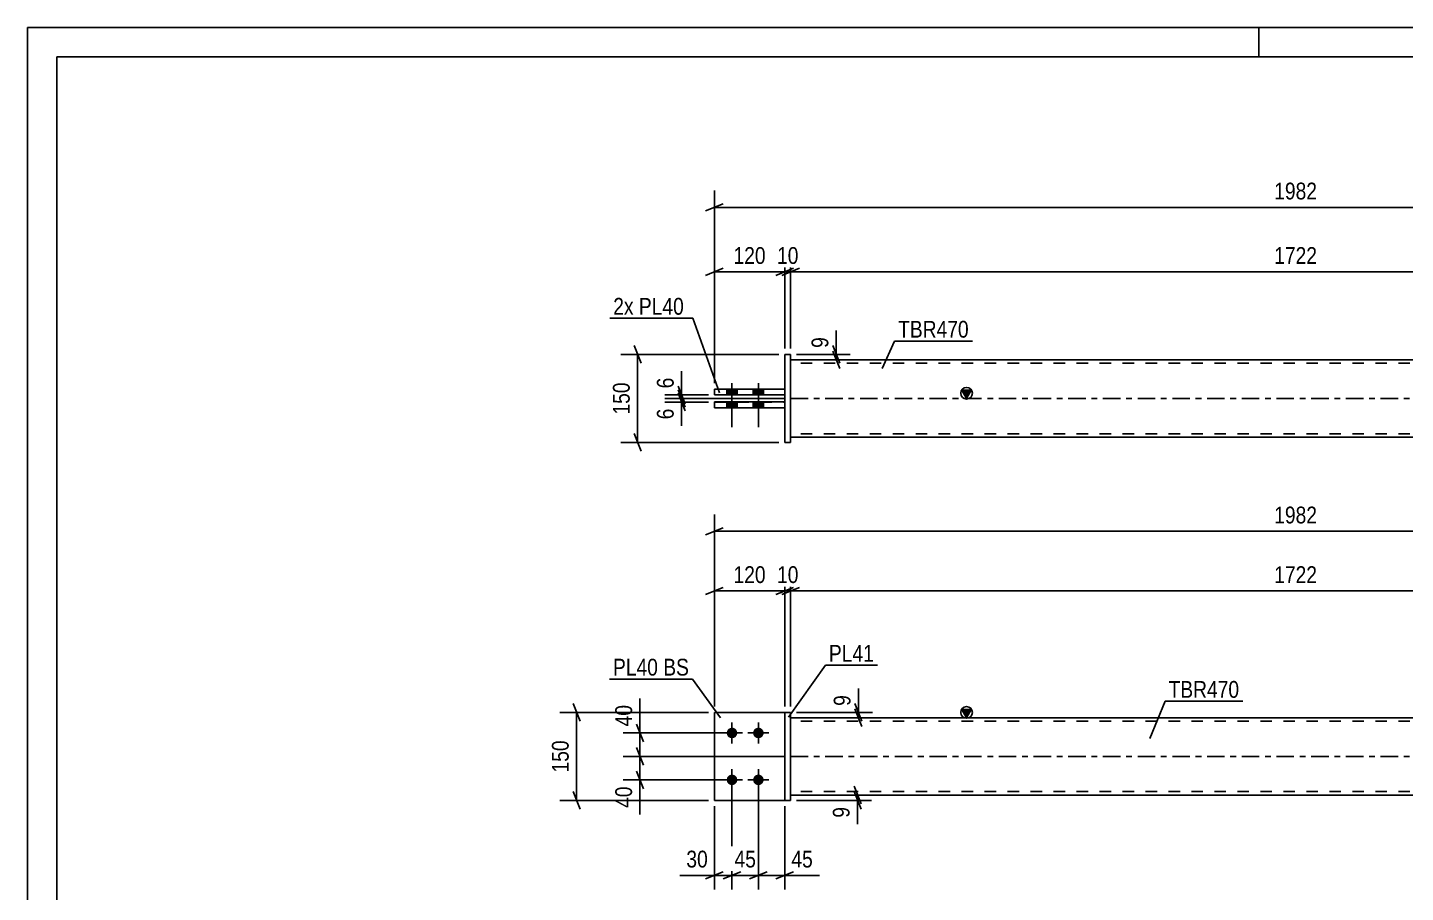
# Model space of a CAD drawing. Header units: millimetres. Extents: x 0 to 420, y 0 to 297.
# Drawn here: x 0 to 235, y 149.5 to 297 of the extents above; entities that cross this region are included whole.
import ezdxf

# ---------------------------------------------------------------- set-up
doc = ezdxf.new("R2010")
doc.units = ezdxf.units.MM
doc.linetypes.add('DXK_LINE_DOT2', pattern=[3.9198, 1.9599, -1.9599])
doc.linetypes.add('DXK_LINE_DOT3', pattern=[5.9187, 2.979, -0.9799, 0.9799, -0.9799])
doc.styles.add('Arial Narrow', font='ARIALN.TTF', dxfattribs={"height": 0.2})

# ---------------------------------------------------------------- blocks, each defined once
blk = doc.blocks.new('Unknown-581591639-1127')
at = {"color": 5, "linetype": 'Continuous'}
for p, q in [((420, 297), (0, 297)), ((0, 297), (0, 0)), ((0, 292), (0, 297)), ((210, 292), (210, 297)), ((415, 292), (5, 292)), ((5, 292), (5, 5))]:
    blk.add_line(p, q, dxfattribs=at)
blk = doc.blocks.new('Part-581591639-1440 - 1364')
at = {"linetype": 'Continuous'}
blk.add_hatch(color=2, dxfattribs=at).paths.add_polyline_path([(160.13, 179.3), (159.33, 180.7), (160.93, 180.7)])
at = {"color": 2, "linetype": 'Continuous'}
for p, q in [((130.13, 179.3), (302.37, 179.3)), ((160.13, 179.3), (159.33, 180.7)), ((159.33, 180.7), (160.93, 180.7)), ((160.93, 180.7), (160.13, 179.3)), ((130.13, 166.1), (302.37, 166.1))]:
    blk.add_line(p, q, dxfattribs=at)
at = {"color": 7, "linetype": 'DXK_LINE_DOT2'}
for p, q in [((130.13, 166.1), (130.13, 179.3)), ((302.37, 178.7), (130.13, 178.7)), ((302.37, 166.1), (302.37, 179.3)), ((302.37, 166.7), (130.13, 166.7))]:
    blk.add_line(p, q, dxfattribs=at)
at = {"color": 7, "linetype": 'DXK_LINE_DOT3'}
blk.add_line((130.13, 172.7), (302.37, 172.7), dxfattribs=at)
at = {"color": 2, "linetype": 'Continuous'}
blk.add_circle((160.13, 180.2), 1, dxfattribs=at)
blk = doc.blocks.new('Part-581591639-1420 - 1364')
at = {"color": 7, "linetype": 'DXK_LINE_DOT2'}
for p, q in [((117.13, 180.2), (129.13, 180.2)), ((117.13, 180.2), (129.13, 180.2)), ((117.13, 165.2), (117.13, 180.2)), ((129.13, 180.2), (129.13, 180.2)), ((129.13, 180.2), (129.13, 165.2)), ((117.13, 165.2), (129.13, 165.2)), ((129.13, 165.2), (117.13, 165.2)), ((117.13, 165.2), (117.13, 165.2))]:
    blk.add_line(p, q, dxfattribs=at)
blk = doc.blocks.new('Bolt-581591639-1378 - 1364')
at = {"linetype": 'Continuous'}
for points in [[(120.13, 175.8), (119.95, 175.82), (119.77, 175.88), (119.6, 175.97), (119.46, 176.1), (119.35, 176.25), (119.28, 176.42), (119.24, 176.6), (119.24, 176.79), (119.28, 176.98), (119.35, 177.15), (119.46, 177.3), (119.6, 177.43), (119.77, 177.52), (119.95, 177.58), (120.13, 177.6), (120.32, 177.58), (120.5, 177.52), (120.66, 177.43), (120.8, 177.3), (120.91, 177.15), (120.99, 176.98), (121.03, 176.79), (121.03, 176.6), (120.99, 176.42), (120.91, 176.25), (120.8, 176.1), (120.66, 175.97), (120.5, 175.88), (120.32, 175.82)], [(124.63, 175.8), (124.45, 175.82), (124.27, 175.88), (124.1, 175.97), (123.96, 176.1), (123.85, 176.25), (123.78, 176.42), (123.74, 176.6), (123.74, 176.79), (123.78, 176.98), (123.85, 177.15), (123.96, 177.3), (124.1, 177.43), (124.27, 177.52), (124.45, 177.58), (124.63, 177.6), (124.82, 177.58), (125, 177.52), (125.16, 177.43), (125.3, 177.3), (125.41, 177.15), (125.49, 176.98), (125.53, 176.79), (125.53, 176.6), (125.49, 176.42), (125.41, 176.25), (125.3, 176.1), (125.16, 175.97), (125, 175.88), (124.82, 175.82)], [(120.13, 167.8), (119.95, 167.82), (119.77, 167.88), (119.6, 167.97), (119.46, 168.1), (119.35, 168.25), (119.28, 168.42), (119.24, 168.6), (119.24, 168.79), (119.28, 168.98), (119.35, 169.15), (119.46, 169.3), (119.6, 169.43), (119.77, 169.52), (119.95, 169.58), (120.13, 169.6), (120.32, 169.58), (120.5, 169.52), (120.66, 169.43), (120.8, 169.3), (120.91, 169.15), (120.99, 168.98), (121.03, 168.79), (121.03, 168.6), (120.99, 168.42), (120.91, 168.25), (120.8, 168.1), (120.66, 167.97), (120.5, 167.88), (120.32, 167.82)], [(124.63, 167.8), (124.45, 167.82), (124.27, 167.88), (124.1, 167.97), (123.96, 168.1), (123.85, 168.25), (123.78, 168.42), (123.74, 168.6), (123.74, 168.79), (123.78, 168.98), (123.85, 169.15), (123.96, 169.3), (124.1, 169.43), (124.27, 169.52), (124.45, 169.58), (124.63, 169.6), (124.82, 169.58), (125, 169.52), (125.16, 169.43), (125.3, 169.3), (125.41, 169.15), (125.49, 168.98), (125.53, 168.79), (125.53, 168.6), (125.49, 168.42), (125.41, 168.25), (125.3, 168.1), (125.16, 167.97), (125, 167.88), (124.82, 167.82)]]:
    blk.add_hatch(color=1, dxfattribs=at).paths.add_polyline_path(points)
at = {"color": 1, "linetype": 'Continuous'}
for p, q in [((121.93, 176.7), (118.33, 176.7)), ((120.13, 174.9), (120.13, 178.5)), ((126.43, 176.7), (122.83, 176.7)), ((124.63, 174.9), (124.63, 178.5)), ((120.13, 166.9), (120.13, 170.5)), ((124.63, 166.9), (124.63, 170.5)), ((121.93, 168.7), (118.33, 168.7)), ((126.43, 168.7), (122.83, 168.7))]:
    blk.add_line(p, q, dxfattribs=at)
blk = doc.blocks.new('Part-581591639-1405 - 1364')
at = {"color": 2, "linetype": 'Continuous'}
for p, q in [((129.13, 180.2), (130.13, 180.2)), ((129.13, 165.2), (129.13, 180.2)), ((130.13, 180.2), (130.13, 180.2)), ((130.13, 180.2), (130.13, 165.2)), ((129.13, 165.2), (130.13, 165.2))]:
    blk.add_line(p, q, dxfattribs=at)
at = {"color": 7, "linetype": 'DXK_LINE_DOT2'}
for p, q in [((129.13, 180.2), (130.13, 180.2)), ((130.13, 165.2), (129.13, 165.2)), ((129.13, 165.2), (129.13, 165.2)), ((130.13, 165.2), (130.13, 165.2))]:
    blk.add_line(p, q, dxfattribs=at)
blk = doc.blocks.new('Part-581591639-1425 - 1364')
at = {"color": 2, "linetype": 'Continuous'}
for p, q in [((117.13, 180.2), (129.13, 180.2)), ((117.13, 180.2), (117.13, 165.2)), ((129.13, 165.2), (117.13, 165.2)), ((117.13, 165.2), (117.13, 165.2))]:
    blk.add_line(p, q, dxfattribs=at)
at = {"color": 7, "linetype": 'DXK_LINE_DOT2'}
for p, q in [((117.13, 180.2), (129.13, 180.2)), ((129.13, 180.2), (129.13, 180.2)), ((129.13, 180.2), (129.13, 165.2)), ((117.13, 165.2), (129.13, 165.2)), ((117.13, 165.2), (117.13, 165.2))]:
    blk.add_line(p, q, dxfattribs=at)
blk = doc.blocks.new('Bolt-581591639-1801 - 1767')
at = {"linetype": 'Continuous'}
for points in [[(119.23, 234.35), (121.03, 234.35), (121.03, 235.35), (119.23, 235.35)], [(119.23, 234.34), (121.03, 234.34), (121.03, 235.34), (119.23, 235.34)], [(123.73, 234.35), (125.53, 234.35), (125.53, 235.35), (123.73, 235.35)], [(123.73, 234.34), (125.53, 234.34), (125.53, 235.34), (123.73, 235.34)], [(119.23, 232.15), (121.03, 232.15), (121.03, 233.15), (119.23, 233.15)], [(119.23, 232.14), (121.03, 232.14), (121.03, 233.14), (119.23, 233.14)], [(123.73, 232.15), (125.53, 232.15), (125.53, 233.15), (123.73, 233.15)], [(123.73, 232.14), (125.53, 232.14), (125.53, 233.14), (123.73, 233.14)]]:
    blk.add_hatch(color=1, dxfattribs=at).paths.add_polyline_path(points)
at = {"color": 1, "linetype": 'Continuous'}
for p, q in [((119.23, 235.35), (119.23, 234.35)), ((119.23, 235.34), (119.23, 234.34)), ((120.13, 236.35), (120.13, 228.85)), ((120.13, 236.34), (120.13, 228.84)), ((121.03, 235.35), (121.03, 234.35)), ((121.03, 235.34), (121.03, 234.34)), ((123.73, 235.35), (123.73, 234.35)), ((123.73, 235.34), (123.73, 234.34)), ((124.63, 236.35), (124.63, 228.85)), ((124.63, 236.34), (124.63, 228.84)), ((125.53, 235.35), (125.53, 234.35)), ((125.53, 235.34), (125.53, 234.34)), ((119.23, 233.15), (119.23, 232.15)), ((119.23, 233.14), (119.23, 232.14)), ((121.03, 233.15), (121.03, 232.15)), ((121.03, 233.14), (121.03, 232.14)), ((123.73, 233.15), (123.73, 232.15)), ((123.73, 233.14), (123.73, 232.14)), ((125.53, 233.15), (125.53, 232.15)), ((125.53, 233.14), (125.53, 232.14))]:
    blk.add_line(p, q, dxfattribs=at)
blk = doc.blocks.new('Part-581591639-1793 - 1767')
at = {"color": 2, "linetype": 'Continuous'}
for p, q in [((129.13, 233.15), (117.13, 233.15)), ((117.13, 232.15), (117.13, 233.15)), ((129.13, 232.14), (129.13, 233.15)), ((117.13, 232.15), (129.13, 232.15)), ((117.13, 232.14), (117.13, 232.15))]:
    blk.add_line(p, q, dxfattribs=at)
at = {"color": 7, "linetype": 'DXK_LINE_DOT2'}
for p, q in [((117.13, 233.14), (129.13, 233.14)), ((129.13, 232.14), (117.13, 232.14))]:
    blk.add_line(p, q, dxfattribs=at)
blk = doc.blocks.new('Part-581591639-1798 - 1767')
at = {"color": 2, "linetype": 'Continuous'}
for p, q in [((129.13, 235.35), (117.13, 235.35)), ((117.13, 234.35), (117.13, 235.35)), ((129.13, 234.34), (129.13, 235.35)), ((117.13, 234.35), (129.13, 234.35)), ((117.13, 234.34), (117.13, 234.35))]:
    blk.add_line(p, q, dxfattribs=at)
at = {"color": 7, "linetype": 'DXK_LINE_DOT2'}
for p, q in [((117.13, 235.34), (129.13, 235.34)), ((129.13, 234.34), (117.13, 234.34))]:
    blk.add_line(p, q, dxfattribs=at)
blk = doc.blocks.new('Part-581591639-1773 - 1767')
at = {"linetype": 'Continuous'}
blk.add_hatch(color=2, dxfattribs=at).paths.add_polyline_path([(160.13, 233.74), (159.33, 235.14), (160.93, 235.14)])
at = {"color": 2, "linetype": 'Continuous'}
for p, q in [((130.13, 240.34), (302.37, 240.34)), ((160.13, 233.74), (159.33, 235.14)), ((159.33, 235.14), (160.93, 235.14)), ((160.93, 235.14), (160.13, 233.74)), ((130.13, 227.14), (302.37, 227.14))]:
    blk.add_line(p, q, dxfattribs=at)
at = {"color": 7, "linetype": 'DXK_LINE_DOT2'}
for p, q in [((130.13, 227.14), (130.13, 240.34)), ((302.37, 239.74), (130.13, 239.74)), ((302.37, 240.34), (302.37, 227.14)), ((302.37, 227.74), (130.13, 227.74))]:
    blk.add_line(p, q, dxfattribs=at)
at = {"color": 7, "linetype": 'DXK_LINE_DOT3'}
blk.add_line((130.13, 233.74), (302.37, 233.74), dxfattribs=at)
at = {"color": 2, "linetype": 'Continuous'}
blk.add_circle((160.13, 234.64), 1, dxfattribs=at)
blk = doc.blocks.new('Part-581591639-1799 - 1767')
at = {"color": 2, "linetype": 'Continuous'}
for p, q in [((129.13, 241.25), (130.13, 241.25)), ((129.13, 241.25), (129.13, 226.25)), ((130.13, 241.24), (130.13, 241.25)), ((130.13, 241.25), (130.13, 226.24)), ((130.13, 226.25), (129.13, 226.25)), ((129.13, 226.25), (129.13, 226.24))]:
    blk.add_line(p, q, dxfattribs=at)
at = {"color": 7, "linetype": 'DXK_LINE_DOT2'}
for p, q in [((129.13, 241.24), (130.13, 241.24)), ((129.13, 226.25), (129.13, 226.24)), ((129.13, 226.24), (130.13, 226.24))]:
    blk.add_line(p, q, dxfattribs=at)
blk = doc.blocks.new('StraightDimension-581591639-1609 - 1364')
at = {"color": 7, "linetype": 'Continuous'}
for p, q in [((103.84, 174.2), (105.04, 171.2)), ((129.13, 172.7), (101.59, 172.7)), ((104.44, 168.7), (104.44, 172.7)), ((105.04, 167.2), (103.84, 170.2)), ((119.13, 168.7), (101.59, 168.7))]:
    blk.add_line(p, q, dxfattribs=at)
at = {"color": 0}
blk.add_wipeout([(103.68, 168.17), (99.48, 168.17), (99.48, 163.32), (103.68, 163.32)], dxfattribs=at)
at = {"color": 7, "linetype": 'Continuous'}
blk.add_line((104.44, 168.7), (104.44, 162.79), dxfattribs=at)
blk.add_line((104.44, 168.7), (104.44, 162.79), dxfattribs=at)
at = {"color": 3, "style": 'Arial Narrow'}
blk.add_text('40', height=2.863, rotation=90.0002, dxfattribs=at).set_placement((103.09, 163.92))
blk = doc.blocks.new('StraightDimension-581591639-1600 - 1364')
at = {"color": 7, "linetype": 'Continuous'}
for p, q in [((141.09, 181.7), (142.29, 178.7)), ((131.13, 180.2), (144.09, 180.2)), ((131.13, 179.3), (144.09, 179.3)), ((142.29, 177.8), (141.09, 180.8)), ((141.69, 179.3), (141.69, 180.2))]:
    blk.add_line(p, q, dxfattribs=at)
at = {"color": 0}
blk.add_wipeout([(140.94, 183.75), (136.74, 183.75), (136.74, 180.72), (140.94, 180.72)], dxfattribs=at)
at = {"color": 7, "linetype": 'Continuous'}
blk.add_line((141.69, 180.2), (141.69, 184.28), dxfattribs=at)
blk.add_line((141.69, 180.2), (141.69, 184.28), dxfattribs=at)
at = {"color": 3, "style": 'Arial Narrow'}
blk.add_text('9', height=2.86, rotation=90.0002, dxfattribs=at).set_placement((140.34, 181.32))
blk = doc.blocks.new('StraightDimension-581591639-1546 - 1364')
at = {"color": 7, "linetype": 'Continuous'}
for p, q in [((117.13, 181.2), (117.13, 213.94)), ((315.37, 181.2), (315.37, 213.94)), ((118.63, 211.69), (115.63, 210.49)), ((313.87, 210.49), (316.87, 211.69)), ((117.13, 211.09), (315.37, 211.09))]:
    blk.add_line(p, q, dxfattribs=at)
at = {"color": 0}
blk.add_wipeout([(220.51, 211.84), (220.51, 216.04), (212, 216.04), (212, 211.84)], dxfattribs=at)
at = {"color": 3, "style": 'Arial Narrow'}
blk.add_text('1982', height=2.863, dxfattribs=at).set_placement((212.6, 212.44))
blk = doc.blocks.new('StraightDimension-581591639-1560 - 1364')
at = {"color": 7, "linetype": 'Continuous'}
for p, q in [((120.13, 167.7), (120.13, 150.01)), ((117.13, 164.2), (117.13, 150.01)), ((115.63, 151.81), (118.63, 153.01)), ((121.63, 153.01), (118.63, 151.81)), ((117.13, 152.41), (120.13, 152.41))]:
    blk.add_line(p, q, dxfattribs=at)
at = {"color": 0}
blk.add_wipeout([(116.61, 153.16), (116.61, 157.36), (111.75, 157.36), (111.75, 153.16)], dxfattribs=at)
at = {"color": 7, "linetype": 'Continuous'}
blk.add_line((117.13, 152.41), (111.23, 152.41), dxfattribs=at)
blk.add_line((117.13, 152.41), (111.23, 152.41), dxfattribs=at)
at = {"color": 3, "style": 'Arial Narrow'}
blk.add_text('30', height=2.863, dxfattribs=at).set_placement((112.35, 153.76))
blk = doc.blocks.new('StraightDimension-581591639-1570 - 1364')
at = {"color": 7, "linetype": 'Continuous'}
for p, q in [((120.13, 167.7), (120.13, 150.01)), ((124.63, 167.7), (124.63, 150.01)), ((118.63, 151.81), (121.63, 153.01)), ((126.13, 153.01), (123.13, 151.81)), ((120.13, 152.41), (124.63, 152.41))]:
    blk.add_line(p, q, dxfattribs=at)
at = {"color": 0}
blk.add_wipeout([(124.81, 153.16), (124.81, 157.36), (119.96, 157.36), (119.96, 153.16)], dxfattribs=at)
at = {"color": 3, "style": 'Arial Narrow'}
blk.add_text('45', height=2.863, dxfattribs=at).set_placement((120.56, 153.76))
blk = doc.blocks.new('StraightDimension-581591639-1577 - 1364')
at = {"color": 7, "linetype": 'Continuous'}
for p, q in [((124.63, 167.7), (124.63, 150.01)), ((129.13, 164.2), (129.13, 150.01)), ((123.13, 151.81), (126.13, 153.01)), ((130.63, 153.01), (127.63, 151.81)), ((124.63, 152.41), (129.13, 152.41))]:
    blk.add_line(p, q, dxfattribs=at)
at = {"color": 0}
blk.add_wipeout([(134.51, 153.16), (134.51, 157.36), (129.66, 157.36), (129.66, 153.16)], dxfattribs=at)
at = {"color": 7, "linetype": 'Continuous'}
blk.add_line((129.13, 152.41), (135.04, 152.41), dxfattribs=at)
blk.add_line((129.13, 152.41), (135.04, 152.41), dxfattribs=at)
at = {"color": 3, "style": 'Arial Narrow'}
blk.add_text('45', height=2.863, dxfattribs=at).set_placement((130.26, 153.76))
blk = doc.blocks.new('StraightDimension-581591639-5831 - 1364')
at = {"color": 7, "linetype": 'Continuous'}
for p, q in [((117.13, 181.2), (117.13, 203.77)), ((129.13, 181.2), (129.13, 203.77)), ((115.63, 200.32), (118.63, 201.52)), ((117.13, 200.92), (129.13, 200.92)), ((130.63, 201.52), (127.63, 200.32))]:
    blk.add_line(p, q, dxfattribs=at)
at = {"color": 0}
blk.add_wipeout([(126.48, 201.67), (126.48, 205.87), (119.79, 205.87), (119.79, 201.67)], dxfattribs=at)
at = {"color": 3, "style": 'Arial Narrow'}
blk.add_text('120', height=2.863, dxfattribs=at).set_placement((120.39, 202.27))
blk = doc.blocks.new('StraightDimension-581591639-1591 - 1364')
at = {"color": 7, "linetype": 'Continuous'}
for p, q in [((140.94, 167.6), (142.14, 164.6)), ((131.13, 166.1), (143.94, 166.1)), ((131.13, 165.2), (143.94, 165.2)), ((142.14, 163.7), (140.94, 166.7)), ((141.54, 165.2), (141.54, 166.1))]:
    blk.add_line(p, q, dxfattribs=at)
at = {"color": 0}
blk.add_wipeout([(140.79, 164.67), (136.59, 164.67), (136.59, 161.65), (140.79, 161.65)], dxfattribs=at)
at = {"color": 7, "linetype": 'Continuous'}
blk.add_line((141.54, 165.2), (141.54, 161.12), dxfattribs=at)
blk.add_line((141.54, 165.2), (141.54, 161.12), dxfattribs=at)
at = {"color": 3, "style": 'Arial Narrow'}
blk.add_text('9', height=2.86, rotation=90.0002, dxfattribs=at).set_placement((140.19, 162.25))
blk = doc.blocks.new('StraightDimension-581591639-1626 - 1364')
at = {"color": 7, "linetype": 'Continuous'}
for p, q in [((119.13, 176.7), (101.59, 176.7)), ((103.84, 178.2), (105.04, 175.2)), ((104.44, 172.7), (104.44, 176.7)), ((105.04, 171.2), (103.84, 174.2)), ((129.13, 172.7), (101.59, 172.7))]:
    blk.add_line(p, q, dxfattribs=at)
at = {"color": 0}
blk.add_wipeout([(103.68, 182.08), (99.48, 182.08), (99.48, 177.22), (103.68, 177.22)], dxfattribs=at)
at = {"color": 7, "linetype": 'Continuous'}
blk.add_line((104.44, 176.7), (104.44, 182.6), dxfattribs=at)
blk.add_line((104.44, 176.7), (104.44, 182.6), dxfattribs=at)
at = {"color": 3, "style": 'Arial Narrow'}
blk.add_text('40', height=2.863, rotation=90.0002, dxfattribs=at).set_placement((103.09, 177.82))
blk = doc.blocks.new('StraightDimension-581591639-1689 - 1364')
at = {"color": 7, "linetype": 'Continuous'}
for p, q in [((94.23, 178.7), (93.03, 181.7)), ((116.13, 180.2), (90.78, 180.2)), ((93.63, 165.2), (93.63, 180.2)), ((116.13, 165.2), (90.78, 165.2)), ((93.03, 166.7), (94.23, 163.7))]:
    blk.add_line(p, q, dxfattribs=at)
at = {"color": 0}
blk.add_wipeout([(92.88, 176.04), (88.68, 176.04), (88.68, 169.36), (92.88, 169.36)], dxfattribs=at)
at = {"color": 3, "style": 'Arial Narrow'}
blk.add_text('150', height=2.863, rotation=90.0002, dxfattribs=at).set_placement((92.28, 169.96))
blk = doc.blocks.new('StraightDimension-581591639-5829 - 1364')
at = {"color": 7, "linetype": 'Continuous'}
for p, q in [((130.13, 181.2), (130.13, 203.77)), ((302.37, 181.2), (302.37, 203.77)), ((131.63, 201.52), (128.63, 200.32)), ((130.13, 200.92), (302.37, 200.92)), ((300.87, 200.32), (303.87, 201.52))]:
    blk.add_line(p, q, dxfattribs=at)
at = {"color": 0}
blk.add_wipeout([(220.51, 201.67), (220.51, 205.87), (212, 205.87), (212, 201.67)], dxfattribs=at)
at = {"color": 3, "style": 'Arial Narrow'}
blk.add_text('1722', height=2.863, dxfattribs=at).set_placement((212.6, 202.27))
blk = doc.blocks.new('StraightDimension-581591639-5830 - 1364')
at = {"color": 7, "linetype": 'Continuous'}
for p, q in [((129.13, 181.2), (129.13, 203.77)), ((130.13, 181.2), (130.13, 203.77)), ((127.63, 200.32), (130.63, 201.52)), ((131.63, 201.52), (128.63, 200.32)), ((129.13, 200.92), (130.13, 200.92))]:
    blk.add_line(p, q, dxfattribs=at)
at = {"color": 0}
blk.add_wipeout([(132.06, 201.67), (132.06, 205.87), (127.21, 205.87), (127.21, 201.67)], dxfattribs=at)
at = {"color": 3, "style": 'Arial Narrow'}
blk.add_text('10', height=2.863, dxfattribs=at).set_placement((127.81, 202.27))
blk = doc.blocks.new('StraightDimension-581591639-1851 - 1767')
at = {"color": 7, "linetype": 'Continuous'}
for p, q in [((110.94, 235.84), (112.14, 232.84)), ((112.14, 232.24), (110.94, 235.24)), ((116.13, 234.34), (108.69, 234.34)), ((129.13, 233.74), (108.69, 233.74)), ((111.54, 233.74), (111.54, 234.34))]:
    blk.add_line(p, q, dxfattribs=at)
at = {"color": 0}
blk.add_wipeout([(110.79, 237.9), (106.59, 237.9), (106.59, 234.87), (110.79, 234.87)], dxfattribs=at)
at = {"color": 7, "linetype": 'Continuous'}
blk.add_line((111.54, 234.34), (111.54, 238.42), dxfattribs=at)
blk.add_line((111.54, 234.34), (111.54, 238.42), dxfattribs=at)
at = {"color": 3, "style": 'Arial Narrow'}
blk.add_text('6', height=2.86, rotation=90.0002, dxfattribs=at).set_placement((110.19, 235.47))
blk = doc.blocks.new('StraightDimension-581591639-6018 - 1767')
at = {"color": 7, "linetype": 'Continuous'}
for p, q in [((117.13, 236.34), (117.13, 258.19)), ((129.13, 242.25), (129.13, 258.19)), ((115.63, 254.74), (118.63, 255.94)), ((117.13, 255.34), (129.13, 255.34)), ((130.63, 255.94), (127.63, 254.74))]:
    blk.add_line(p, q, dxfattribs=at)
at = {"color": 0}
blk.add_wipeout([(126.48, 256.09), (126.48, 260.29), (119.79, 260.29), (119.79, 256.09)], dxfattribs=at)
at = {"color": 3, "style": 'Arial Narrow'}
blk.add_text('120', height=2.863, dxfattribs=at).set_placement((120.39, 256.69))
blk = doc.blocks.new('StraightDimension-581591639-6016 - 1767')
at = {"color": 7, "linetype": 'Continuous'}
for p, q in [((130.13, 242.25), (130.13, 258.19)), ((302.37, 242.24), (302.37, 258.19)), ((131.63, 255.94), (128.63, 254.74)), ((130.13, 255.34), (302.37, 255.34)), ((300.87, 254.74), (303.87, 255.94))]:
    blk.add_line(p, q, dxfattribs=at)
at = {"color": 0}
blk.add_wipeout([(220.51, 256.09), (220.51, 260.29), (212, 260.29), (212, 256.09)], dxfattribs=at)
at = {"color": 3, "style": 'Arial Narrow'}
blk.add_text('1722', height=2.863, dxfattribs=at).set_placement((212.6, 256.69))
blk = doc.blocks.new('StraightDimension-581591639-1835 - 1767')
at = {"color": 7, "linetype": 'Continuous'}
for p, q in [((110.94, 235.24), (112.14, 232.24)), ((129.13, 233.74), (108.69, 233.74)), ((116.13, 233.14), (108.69, 233.14)), ((112.14, 231.64), (110.94, 234.64)), ((111.54, 233.14), (111.54, 233.74))]:
    blk.add_line(p, q, dxfattribs=at)
at = {"color": 0}
blk.add_wipeout([(110.79, 232.62), (106.59, 232.62), (106.59, 229.59), (110.79, 229.59)], dxfattribs=at)
at = {"color": 7, "linetype": 'Continuous'}
blk.add_line((111.54, 233.14), (111.54, 229.07), dxfattribs=at)
blk.add_line((111.54, 233.14), (111.54, 229.07), dxfattribs=at)
at = {"color": 3, "style": 'Arial Narrow'}
blk.add_text('6', height=2.86, rotation=90.0002, dxfattribs=at).set_placement((110.19, 230.19))
blk = doc.blocks.new('StraightDimension-581591639-1868 - 1767')
at = {"color": 7, "linetype": 'Continuous'}
for p, q in [((137.31, 242.75), (138.51, 239.75)), ((131.13, 241.25), (140.31, 241.25)), ((131.13, 240.34), (140.31, 240.34)), ((138.51, 238.84), (137.31, 241.84)), ((137.91, 240.34), (137.91, 241.25))]:
    blk.add_line(p, q, dxfattribs=at)
at = {"color": 0}
blk.add_wipeout([(137.16, 244.8), (132.96, 244.8), (132.96, 241.77), (137.16, 241.77)], dxfattribs=at)
at = {"color": 7, "linetype": 'Continuous'}
blk.add_line((137.91, 241.25), (137.91, 245.32), dxfattribs=at)
blk.add_line((137.91, 241.25), (137.91, 245.32), dxfattribs=at)
at = {"color": 3, "style": 'Arial Narrow'}
blk.add_text('9', height=2.86, rotation=90.0002, dxfattribs=at).set_placement((136.56, 242.37))
blk = doc.blocks.new('StraightDimension-581591639-1879 - 1767')
at = {"color": 7, "linetype": 'Continuous'}
for p, q in [((104.64, 239.75), (103.44, 242.75)), ((128.13, 241.25), (101.19, 241.25)), ((104.04, 226.25), (104.04, 241.25)), ((128.13, 226.25), (101.19, 226.25)), ((103.44, 227.75), (104.64, 224.75))]:
    blk.add_line(p, q, dxfattribs=at)
at = {"color": 0}
blk.add_wipeout([(103.29, 237.09), (99.09, 237.09), (99.09, 230.4), (103.29, 230.4)], dxfattribs=at)
at = {"color": 3, "style": 'Arial Narrow'}
blk.add_text('150', height=2.863, rotation=90.0002, dxfattribs=at).set_placement((102.69, 231))
blk = doc.blocks.new('StraightDimension-581591639-1941 - 1767')
at = {"color": 7, "linetype": 'Continuous'}
for p, q in [((117.13, 236.34), (117.13, 269.19)), ((315.37, 236.35), (315.37, 269.19)), ((118.63, 266.94), (115.63, 265.74)), ((117.13, 266.34), (315.37, 266.34)), ((313.87, 265.74), (316.87, 266.94))]:
    blk.add_line(p, q, dxfattribs=at)
at = {"color": 0}
blk.add_wipeout([(220.51, 267.09), (220.51, 271.29), (212, 271.29), (212, 267.09)], dxfattribs=at)
at = {"color": 3, "style": 'Arial Narrow'}
blk.add_text('1982', height=2.863, dxfattribs=at).set_placement((212.6, 267.69))
blk = doc.blocks.new('StraightDimension-581591639-6017 - 1767')
at = {"color": 7, "linetype": 'Continuous'}
for p, q in [((129.13, 242.25), (129.13, 258.19)), ((130.13, 242.25), (130.13, 258.19)), ((127.63, 254.74), (130.63, 255.94)), ((131.63, 255.94), (128.63, 254.74)), ((129.13, 255.34), (130.13, 255.34))]:
    blk.add_line(p, q, dxfattribs=at)
at = {"color": 0}
blk.add_wipeout([(132.06, 256.09), (132.06, 260.29), (127.21, 260.29), (127.21, 256.09)], dxfattribs=at)
at = {"color": 3, "style": 'Arial Narrow'}
blk.add_text('10', height=2.863, dxfattribs=at).set_placement((127.81, 256.69))
blk = doc.blocks.new('Mark-581591639-1400 - 1364')
at = {"color": 0}
blk.add_wipeout([(144.34, 188.85), (144.34, 191.85), (136.66, 191.85), (136.66, 188.85)], dxfattribs=at)
blk.add_wipeout([(144.34, 188.85), (144.34, 191.85), (136.66, 191.85), (136.66, 188.85)], dxfattribs=at)
at = {"color": 30, "linetype": 'Continuous'}
for p, q in [((129.77, 179.39), (136.06, 188.25)), ((136.06, 188.25), (144.94, 188.25))]:
    blk.add_line(p, q, dxfattribs=at)
at = {"color": 3, "style": 'Arial Narrow'}
blk.add_text('PL41', height=2.863, dxfattribs=at).set_placement((136.66, 188.85))
blk = doc.blocks.new('Mark-581591639-1436 - 1364')
at = {"color": 0}
blk.add_wipeout([(206.64, 182.7), (206.64, 185.7), (194.58, 185.7), (194.58, 182.7)], dxfattribs=at)
blk.add_wipeout([(206.64, 182.7), (206.64, 185.7), (194.58, 185.7), (194.58, 182.7)], dxfattribs=at)
at = {"color": 30, "linetype": 'Continuous'}
for p, q in [((191.38, 175.75), (193.98, 182.1)), ((193.98, 182.1), (207.24, 182.1))]:
    blk.add_line(p, q, dxfattribs=at)
at = {"color": 3, "style": 'Arial Narrow'}
blk.add_text('TBR470', height=2.863, dxfattribs=at).set_placement((194.58, 182.7))
blk = doc.blocks.new('MarkSet-581591639-1758 - 1364')
at = {"color": 0}
blk.add_wipeout([(107.51, 186.49), (107.51, 189.49), (99.84, 189.49), (99.84, 186.49)], dxfattribs=at)
blk.add_wipeout([(107.51, 186.49), (107.51, 189.49), (99.84, 189.49), (99.84, 186.49)], dxfattribs=at)
blk.add_wipeout([(112.79, 186.49), (112.79, 189.49), (108.41, 189.49), (108.41, 186.49)], dxfattribs=at)
blk.add_wipeout([(112.79, 186.49), (112.79, 189.49), (108.41, 189.49), (108.41, 186.49)], dxfattribs=at)
at = {"color": 30, "linetype": 'Continuous'}
for p in [(99.24, 185.89), (118.17, 179.26)]:
    blk.add_line(p, (113.39, 185.89), dxfattribs=at)
at = {"color": 3, "style": 'Arial Narrow'}
for s, p in [('PL40', (99.84, 186.49)), ('BS', (108.41, 186.49))]:
    blk.add_text(s, height=2.863, dxfattribs=at).set_placement(p)
blk = doc.blocks.new('Mark-581591639-1769 - 1767')
at = {"color": 0}
blk.add_wipeout([(160.52, 244.12), (160.52, 247.12), (148.46, 247.12), (148.46, 244.12)], dxfattribs=at)
blk.add_wipeout([(160.52, 244.12), (160.52, 247.12), (148.46, 247.12), (148.46, 244.12)], dxfattribs=at)
at = {"color": 30, "linetype": 'Continuous'}
for p, q in [((145.76, 238.86), (147.86, 243.52)), ((147.86, 243.52), (161.12, 243.52))]:
    blk.add_line(p, q, dxfattribs=at)
at = {"color": 3, "style": 'Arial Narrow'}
blk.add_text('TBR470', height=2.863, dxfattribs=at).set_placement((148.46, 244.12))
blk = doc.blocks.new('MarkSet-581591639-1979 - 1767')
at = {"color": 30, "linetype": 'Continuous'}
blk.add_line((117.98, 234.73), (113.43, 247.43), dxfattribs=at)
at = {"color": 0}
blk.add_wipeout([(103.35, 248.03), (103.35, 251.03), (99.88, 251.03), (99.88, 248.03)], dxfattribs=at)
blk.add_wipeout([(103.35, 248.03), (103.35, 251.03), (99.88, 251.03), (99.88, 248.03)], dxfattribs=at)
blk.add_wipeout([(111.93, 248.03), (111.93, 251.03), (104.25, 251.03), (104.25, 248.03)], dxfattribs=at)
blk.add_wipeout([(111.93, 248.03), (111.93, 251.03), (104.25, 251.03), (104.25, 248.03)], dxfattribs=at)
at = {"color": 30, "linetype": 'Continuous'}
blk.add_line((99.28, 247.43), (113.43, 247.43), dxfattribs=at)
at = {"color": 3, "style": 'Arial Narrow'}
for s, p in [('2x', (99.88, 248.03)), ('PL40', (104.25, 248.03))]:
    blk.add_text(s, height=2.863, dxfattribs=at).set_placement(p)

msp = doc.modelspace()

# ---------------------------------------------------------------- block references
for name in ['Unknown-581591639-1127', 'Part-581591639-1799 - 1767', 'Part-581591639-1773 - 1767', 'Part-581591639-1798 - 1767', 'Bolt-581591639-1801 - 1767', 'Part-581591639-1793 - 1767', 'Part-581591639-1440 - 1364', 'Part-581591639-1420 - 1364', 'Part-581591639-1425 - 1364', 'Part-581591639-1405 - 1364', 'Bolt-581591639-1378 - 1364']:
    msp.add_blockref(name, (0, 0))

# ---------------------------------------------------------------- next in the draw order: block references
for name in ['StraightDimension-581591639-1851 - 1767', 'StraightDimension-581591639-1600 - 1364', 'StraightDimension-581591639-1609 - 1364']:
    msp.add_blockref(name, (0, 0))

# ---------------------------------------------------------------- next in the draw order: block references
for name in ['StraightDimension-581591639-6018 - 1767', 'StraightDimension-581591639-1546 - 1364', 'StraightDimension-581591639-1560 - 1364']:
    msp.add_blockref(name, (0, 0))

# ---------------------------------------------------------------- next in the draw order: block references
for name in ['StraightDimension-581591639-6016 - 1767', 'StraightDimension-581591639-1835 - 1767', 'StraightDimension-581591639-5831 - 1364', 'StraightDimension-581591639-1570 - 1364']:
    msp.add_blockref(name, (0, 0))

# ---------------------------------------------------------------- next in the draw order: block references
for name in ['StraightDimension-581591639-1868 - 1767', 'StraightDimension-581591639-1879 - 1767', 'StraightDimension-581591639-1626 - 1364', 'StraightDimension-581591639-1577 - 1364']:
    msp.add_blockref(name, (0, 0))

# ---------------------------------------------------------------- next in the draw order: block references
for name in ['StraightDimension-581591639-1941 - 1767', 'StraightDimension-581591639-5829 - 1364', 'StraightDimension-581591639-1689 - 1364', 'StraightDimension-581591639-1591 - 1364']:
    msp.add_blockref(name, (0, 0))

# ---------------------------------------------------------------- next in the draw order: block references
for name in ['StraightDimension-581591639-6017 - 1767', 'MarkSet-581591639-1979 - 1767', 'Mark-581591639-1769 - 1767', 'StraightDimension-581591639-5830 - 1364', 'MarkSet-581591639-1758 - 1364', 'Mark-581591639-1436 - 1364']:
    msp.add_blockref(name, (0, 0))

# ---------------------------------------------------------------- next in the draw order: block references
msp.add_blockref('Mark-581591639-1400 - 1364', (0, 0))

doc.saveas('drawing.dxf')
